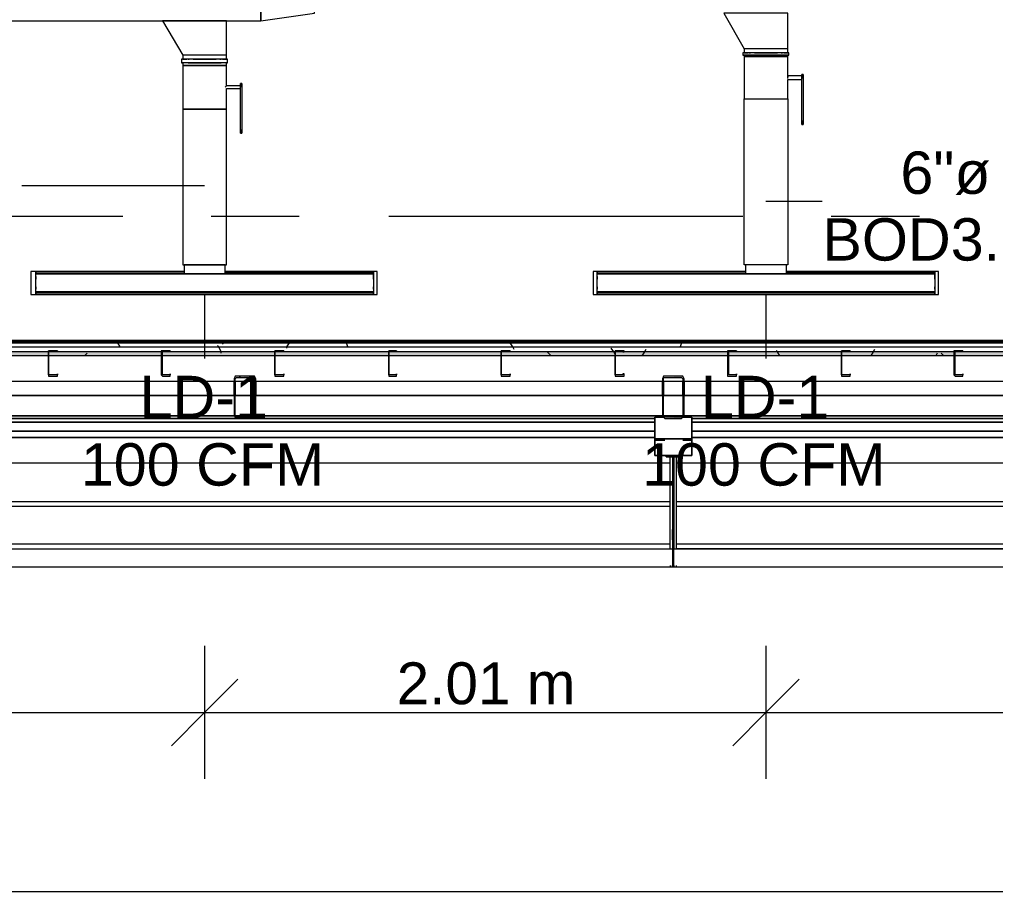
# Model space of a CAD drawing. Header units: metres. Extents: x -2 to 237, y -8 to 52.
# Drawn here: x 16.787 to 20.285, y 7.435 to 10.56 of the extents above; entities that cross this region are included whole.
import ezdxf

# ---------------------------------------------------------------- set-up
doc = ezdxf.new("R2010")
doc.units = ezdxf.units.M
doc.layers.add('HVAC - Ductos', color=5, linetype='Continuous', lineweight=0)
doc.layers.add('PDF4_Text', color=7, linetype='Continuous', lineweight=0)
doc.layers.add('PDF4_Geometry', color=7, linetype='Continuous', lineweight=0, true_color=0xaaaaaa)
doc.layers.add('PDF4_Solid Fills', color=7, linetype='Continuous', lineweight=0, true_color=0xffffff)
doc.styles.add('PDF Helvetica', font='')
doc.styles.get('PDF Helvetica').set_extended_font_data('Helvetica')

msp = doc.modelspace()

# ---------------------------------------------------------------- hatches: boundary and pattern name
at = {"layer": 'PDF4_Solid Fills', "lineweight": 0, "transparency": 33554559}
h = msp.add_hatch(color=256, dxfattribs=at)
h.paths.add_polyline_path([(4.7138, 9.3546), (4.7138, 9.3684), (4.613, 9.3684), (4.613, 9.3546)])
h.paths.add_polyline_path([(51.3915, 9.3684), (51.3915, 9.3546), (52.1978, 9.3546), (52.1978, 9.3684)])
h.paths.add_polyline_path([(52.2024, 9.3684), (52.2024, 9.3546), (54.2275, 9.3546), (54.2275, 9.3684)])
h.paths.add_polyline_path([(54.2321, 9.3684), (54.2321, 9.3546), (56.3763, 9.3546), (56.3763, 9.3684)])
h.paths.add_polyline_path([(49.3618, 9.3684), (49.3618, 9.3546), (51.3869, 9.3546), (51.3869, 9.3684)])
h.paths.add_polyline_path([(47.3321, 9.3684), (47.3321, 9.3546), (49.3572, 9.3546), (49.3572, 9.3684)])
h.paths.add_polyline_path([(46.5212, 9.3684), (46.5212, 9.3546), (47.3275, 9.3546), (47.3275, 9.3684)])
h.paths.add_polyline_path([(44.4915, 9.3684), (44.4915, 9.3546), (46.5166, 9.3546), (46.5166, 9.3684)])
h.paths.add_polyline_path([(42.4619, 9.3684), (42.4619, 9.3546), (44.4869, 9.3546), (44.4869, 9.3684)])
h.paths.add_polyline_path([(41.6509, 9.3684), (41.6509, 9.3546), (42.4573, 9.3546), (42.4573, 9.3684)])
h.paths.add_polyline_path([(39.6212, 9.3684), (39.6212, 9.3546), (41.6463, 9.3546), (41.6463, 9.3684)])
h.paths.add_polyline_path([(36.7806, 9.3684), (36.7806, 9.3546), (39.6167, 9.3546), (39.6167, 9.3684)])
h.paths.add_polyline_path([(34.751, 9.3684), (34.751, 9.3546), (36.776, 9.3546), (36.776, 9.3684)])
h.paths.add_polyline_path([(31.9104, 9.3684), (31.9104, 9.3546), (34.7464, 9.3546), (34.7464, 9.3684)])
h.paths.add_polyline_path([(29.8807, 9.3684), (29.8807, 9.3546), (31.9058, 9.3546), (31.9058, 9.3684)])
h.paths.add_polyline_path([(29.0697, 9.3684), (29.0697, 9.3546), (29.8761, 9.3546), (29.8761, 9.3684)])
h.paths.add_polyline_path([(27.0401, 9.3684), (27.0401, 9.3546), (29.0652, 9.3546), (29.0652, 9.3684)])
h.paths.add_polyline_path([(25.0105, 9.3684), (25.0105, 9.3546), (27.0355, 9.3546), (27.0355, 9.3684)])
h.paths.add_polyline_path([(24.1995, 9.3684), (24.1995, 9.3546), (25.0059, 9.3546), (25.0059, 9.3684)])
h.paths.add_polyline_path([(22.1698, 9.3684), (22.1698, 9.3546), (24.1949, 9.3546), (24.1949, 9.3684)])
h.paths.add_polyline_path([(20.1402, 9.3684), (20.1402, 9.3546), (22.1652, 9.3546), (22.1652, 9.3684)])
h.paths.add_polyline_path([(19.3292, 9.3684), (19.3292, 9.3546), (20.1356, 9.3546), (20.1356, 9.3684)])
h.paths.add_polyline_path([(17.2996, 9.3684), (17.2996, 9.3546), (19.3247, 9.3546), (19.3247, 9.3684)])
h.paths.add_polyline_path([(14.4589, 9.3684), (14.4589, 9.3546), (17.295, 9.3546), (17.295, 9.3684)])
h.paths.add_polyline_path([(12.4293, 9.3684), (12.4293, 9.3546), (14.4543, 9.3546), (14.4543, 9.3684)])
h.paths.add_polyline_path([(9.5887, 9.3684), (9.5887, 9.3546), (12.4247, 9.3546), (12.4247, 9.3684)])
h.paths.add_polyline_path([(7.559, 9.3684), (7.559, 9.3546), (9.5841, 9.3546), (9.5841, 9.3684)])
h.paths.add_polyline_path([(6.7481, 9.3684), (6.7481, 9.3546), (7.5544, 9.3546), (7.5544, 9.3684)])
h.paths.add_polyline_path([(4.7184, 9.3684), (4.7184, 9.3546), (6.7435, 9.3546), (6.7435, 9.3684)])
h = msp.add_hatch(color=256, dxfattribs=at)
h.paths.add_polyline_path([(17.6294, 9.2722), (17.6294, 9.1393), (17.634, 9.2722)])
h.paths.add_polyline_path([(17.5607, 9.2722), (17.5561, 9.2722), (17.5561, 9.1393)])
h.paths.add_polyline_path([(17.634, 9.2768), (17.634, 9.2813), (17.6294, 9.2813)])
h.paths.add_polyline_path([(17.6249, 9.2768), (17.6249, 9.2813), (17.5607, 9.2813)])
h.paths.add_polyline_path([(17.5653, 9.1347), (17.5653, 9.1393), (17.5607, 9.1393)])
h.paths.add_polyline_path([(17.5653, 9.1347), (17.624, 9.1302), (17.6249, 9.1302), (17.6249, 9.1347)])
h = msp.add_hatch(color=256, dxfattribs=at)
h.paths.add_polyline_path([(19.1001, 9.2813), (19.1689, 9.2768), (19.1689, 9.2813)])
h.paths.add_polyline_path([(19.0956, 9.2722), (19.091, 9.2722), (19.091, 9.1393)])
h.paths.add_polyline_path([(19.1001, 9.1347), (19.1588, 9.1302), (19.1597, 9.1302), (19.1597, 9.1347)])
h.paths.add_polyline_path([(19.1643, 9.1393), (19.1597, 9.1393), (19.1643, 9.1347)])
h.paths.add_polyline_path([(19.1689, 9.2722), (19.1643, 9.2722), (19.1643, 9.1393), (19.1689, 9.2715)])

# ---------------------------------------------------------------- linework, layer by layer
at = {"layer": 'HVAC - Ductos', "lineweight": 0}
for points in [[(18.0738, 10.8345), (18.0693, 10.8345), (18.0509, 10.8345), (18.028, 10.8345), (17.996, 10.8345), (17.9226, 10.8345), (17.8906, 10.8345), (17.8677, 10.8345), (17.8494, 10.8345), (17.8448, 10.8345), (17.6523, 10.862), (17.6523, 10.555), (17.6523, 10.862), (16.3695, 10.862), (16.3695, 10.555), (16.3695, 10.862), (16.2183, 11.0132), (16.2183, 10.555), (16.3695, 10.555), (17.6523, 10.555), (17.8448, 10.5825), (17.8448, 10.8345)], [(19.54, 10.4542), (19.54, 10.5825), (19.5308, 10.5825), (19.517, 10.5825), (19.4896, 10.5825), (19.4621, 10.5825), (19.3842, 10.5825), (19.3567, 10.5825), (19.3338, 10.5825), (19.3155, 10.5825), (19.3109, 10.5825), (19.3842, 10.4542)], [(17.5286, 10.4313), (17.5286, 10.555), (17.5195, 10.555), (17.5057, 10.555), (17.4782, 10.555), (17.4508, 10.555), (17.3728, 10.555), (17.3454, 10.555), (17.3225, 10.555), (17.3042, 10.555), (17.2996, 10.555), (17.3728, 10.4313)], [(17.2996, 10.555), (17.3042, 10.555), (17.3225, 10.555), (17.3454, 10.555), (17.3728, 10.555), (17.4508, 10.555), (17.4782, 10.555), (17.5057, 10.555), (17.5195, 10.555), (17.5286, 10.555)], [(17.5149, 10.4176), (17.524, 10.4176), (17.5286, 10.4176), (17.5286, 10.4313), (17.524, 10.4313), (17.5149, 10.4313), (17.5057, 10.4313), (17.4874, 10.4313), (17.4691, 10.4313), (17.4508, 10.4313), (17.4324, 10.4313), (17.4141, 10.4313), (17.3958, 10.4313), (17.3866, 10.4313), (17.3774, 10.4313), (17.3728, 10.4313), (17.3728, 10.4176), (17.3774, 10.4176), (17.3866, 10.4176)], [(17.4232, 10.4313), (17.4187, 10.4313)], [(17.4828, 10.4313), (17.4782, 10.4313)], [(19.54, 10.4404), (19.5446, 10.4404), (19.54, 10.4404), (19.5354, 10.4404), (19.5216, 10.4404), (19.5034, 10.4404), (19.485, 10.4404), (19.4621, 10.4404), (19.4392, 10.4404), (19.4208, 10.4404), (19.4025, 10.4404), (19.3888, 10.4404), (19.3842, 10.4404), (19.3796, 10.4404), (19.3796, 10.4313), (19.3842, 10.4313), (19.3888, 10.4313), (19.4025, 10.4313), (19.4208, 10.4313), (19.4392, 10.4313), (19.4621, 10.4313), (19.485, 10.4313), (19.5034, 10.4313), (19.5216, 10.4313), (19.5354, 10.4313), (19.54, 10.4313), (19.5446, 10.4313), (19.54, 10.4313), (19.5354, 10.4313), (19.5216, 10.4313), (19.5034, 10.4313), (19.485, 10.4313), (19.4621, 10.4313), (19.4392, 10.4313), (19.4208, 10.4313), (19.4025, 10.4313), (19.3888, 10.4313), (19.3842, 10.4313), (19.3796, 10.4313)], [(19.3842, 10.4404), (19.3796, 10.4404)], [(19.5262, 10.4404), (19.5354, 10.4404), (19.54, 10.4404), (19.54, 10.4542), (19.5354, 10.4542), (19.5262, 10.4542), (19.517, 10.4542), (19.4988, 10.4542), (19.4804, 10.4542), (19.4621, 10.4542), (19.4438, 10.4542), (19.4254, 10.4542), (19.4071, 10.4542), (19.3979, 10.4542), (19.3888, 10.4542), (19.3842, 10.4542), (19.3842, 10.4404), (19.3888, 10.4404), (19.3979, 10.4404)], [(19.3842, 10.4313), (19.3842, 10.4267), (19.3842, 10.2755), (19.3888, 10.2755), (19.3979, 10.2755), (19.4071, 10.2755), (19.4254, 10.2755), (19.4438, 10.2755), (19.4621, 10.2755), (19.4804, 10.2755), (19.4988, 10.2755), (19.517, 10.2755), (19.5262, 10.2755), (19.5354, 10.2755), (19.54, 10.2755), (19.54, 9.6799), (19.5354, 9.6799)], [(19.4025, 10.4404), (19.4071, 10.4404)], [(19.4208, 10.4404), (19.4254, 10.4404), (19.4438, 10.4404), (19.4621, 10.4404), (19.4804, 10.4404), (19.4988, 10.4404), (19.5034, 10.4404)], [(19.4346, 10.4542), (19.43, 10.4542)], [(19.4942, 10.4542), (19.4896, 10.4542)], [(19.517, 10.4404), (19.5216, 10.4404)], [(19.5904, 10.3488), (19.5904, 10.3534), (19.5904, 10.358), (19.54, 10.358), (19.54, 10.4267), (19.54, 10.4313)], [(19.5446, 10.4313), (19.5446, 10.4404)], [(17.5286, 10.4176), (17.5332, 10.4176), (17.5286, 10.4176), (17.524, 10.4176), (17.5103, 10.4176), (17.492, 10.4176), (17.4736, 10.4176), (17.4508, 10.4176), (17.4278, 10.4176), (17.4095, 10.4176), (17.3912, 10.4176), (17.3774, 10.4176), (17.3728, 10.4176), (17.3683, 10.4176), (17.3683, 10.4038), (17.3728, 10.4038)], [(17.3728, 10.4176), (17.3683, 10.4176)], [(17.5286, 10.4038), (17.5332, 10.4038), (17.5286, 10.4038), (17.524, 10.4038), (17.5103, 10.4038), (17.492, 10.4038), (17.4736, 10.4038), (17.4508, 10.4038), (17.4278, 10.4038), (17.4095, 10.4038), (17.3912, 10.4038), (17.3774, 10.4038), (17.3728, 10.4038), (17.3683, 10.4038)], [(17.3866, 10.4038), (17.3774, 10.4038), (17.3728, 10.4038), (17.3728, 10.3946), (17.3774, 10.3946), (17.3866, 10.3946), (17.3958, 10.3946), (17.4141, 10.3946), (17.4324, 10.3946), (17.4508, 10.3946), (17.4691, 10.3946), (17.4874, 10.3946), (17.5057, 10.3946), (17.5149, 10.3946), (17.524, 10.3946), (17.5286, 10.3946), (17.5286, 10.4038), (17.524, 10.4038), (17.5149, 10.4038)], [(17.5791, 10.3168), (17.5791, 10.3214), (17.5286, 10.3214), (17.5286, 10.3946), (17.524, 10.3946), (17.5149, 10.3946), (17.5057, 10.3946), (17.4874, 10.3946), (17.4691, 10.3946), (17.4508, 10.3946), (17.4324, 10.3946), (17.4141, 10.3946), (17.3958, 10.3946), (17.3866, 10.3946), (17.3774, 10.3946), (17.3728, 10.3946), (17.3728, 10.2389), (17.3774, 10.2389), (17.3866, 10.2389), (17.3958, 10.2389), (17.4141, 10.2389), (17.4324, 10.2389), (17.4508, 10.2389), (17.4691, 10.2389), (17.4874, 10.2389), (17.5057, 10.2389), (17.5149, 10.2389), (17.524, 10.2389), (17.5286, 10.2389), (17.5286, 10.3122), (17.5791, 10.3122)], [(17.3912, 10.4176), (17.3958, 10.4176)], [(17.3912, 10.4038), (17.3958, 10.4038), (17.4141, 10.4038), (17.4324, 10.4038), (17.4508, 10.4038), (17.4691, 10.4038), (17.4874, 10.4038), (17.5057, 10.4038), (17.5103, 10.4038)], [(17.4095, 10.4176), (17.4141, 10.4176), (17.4324, 10.4176), (17.4508, 10.4176), (17.4691, 10.4176), (17.4874, 10.4176), (17.492, 10.4176)], [(17.5057, 10.4176), (17.5103, 10.4176)], [(17.5332, 10.4038), (17.5332, 10.4176)], [(19.54, 10.3488), (19.54, 10.3534), (19.54, 10.358), (19.54, 10.3534)], [(19.595, 10.3626), (19.5904, 10.3626)], [(19.5904, 10.1976), (19.5904, 10.3488), (19.5904, 10.3534), (19.5904, 10.358), (19.5904, 10.3626), (19.5904, 10.358), (19.5904, 10.3534)], [(19.595, 10.3488), (19.595, 10.3534), (19.595, 10.358), (19.595, 10.3626), (19.595, 10.358), (19.595, 10.3534), (19.595, 10.3488), (19.595, 10.1976)], [(17.524, 10.3168), (17.5286, 10.3214)], [(17.5837, 10.3305), (17.5791, 10.3305)], [(17.5791, 10.1655), (17.5791, 10.3168), (17.5791, 10.3214), (17.5791, 10.3259), (17.5791, 10.3305), (17.5791, 10.3259), (17.5791, 10.3214)], [(17.5837, 10.3168), (17.5837, 10.3214), (17.5837, 10.3259), (17.5837, 10.3305), (17.5837, 10.3259), (17.5837, 10.3214), (17.5837, 10.3168), (17.5837, 10.1655)], [(19.54, 9.6799), (19.5354, 9.6799), (19.5262, 9.6799), (19.517, 9.6799), (19.4988, 9.6799), (19.4804, 9.6799), (19.4621, 9.6799), (19.4438, 9.6799), (19.4254, 9.6799), (19.4071, 9.6799), (19.3979, 9.6799), (19.3888, 9.6799), (19.3842, 9.6799), (19.3842, 10.2755), (19.3888, 10.2755), (19.3979, 10.2755), (19.4071, 10.2755), (19.4254, 10.2755), (19.4438, 10.2755), (19.4621, 10.2755), (19.4804, 10.2755), (19.4988, 10.2755), (19.517, 10.2755), (19.5262, 10.2755), (19.5354, 10.2755), (19.54, 10.2755), (19.54, 10.3442), (19.5904, 10.3442)], [(19.5904, 10.1839), (19.595, 10.1839)], [(17.5791, 10.1518), (17.5837, 10.1518)], [(17.4508, 9.964), (16.7956, 9.964)], [(19.4621, 9.909), (19.6637, 9.909)], [(16.846, 9.6341), (16.846, 9.657), (16.846, 9.6524), (17.3774, 9.6524)], [(17.3774, 9.657), (16.846, 9.657)], [(17.524, 9.6799), (17.5286, 9.6799)], [(18.0555, 9.6341), (18.0555, 9.657), (18.0555, 9.6524), (17.524, 9.6524)], [(18.0555, 9.657), (17.524, 9.657)], [(18.8573, 9.6341), (18.8573, 9.657), (18.8573, 9.6524), (19.3888, 9.6524)], [(19.3888, 9.657), (18.8573, 9.657)], [(20.0668, 9.6341), (20.0668, 9.657), (20.0668, 9.6524), (19.5354, 9.6524)], [(20.0668, 9.657), (19.5354, 9.657)], [(18.0555, 9.5975), (18.0555, 9.5745), (18.0555, 9.5791), (16.846, 9.5791), (16.846, 9.5745), (16.846, 9.5975)], [(20.0668, 9.5975), (20.0668, 9.5745), (20.0668, 9.5791), (18.8573, 9.5791), (18.8573, 9.5745), (18.8573, 9.5975)], [(16.846, 9.5745), (18.0555, 9.5745)], [(17.4508, 9.5745), (17.4508, 9.3454)], [(18.8573, 9.5745), (20.0668, 9.5745)], [(19.4621, 9.5745), (19.4621, 9.3454)]]:
    msp.add_lwpolyline(points, dxfattribs=at)
for points in [[(19.54, 10.4313), (19.5354, 10.4313), (19.5262, 10.4313), (19.517, 10.4313), (19.4988, 10.4313), (19.4804, 10.4313), (19.4621, 10.4313), (19.4438, 10.4313), (19.4254, 10.4313), (19.4071, 10.4313), (19.3979, 10.4313), (19.3888, 10.4313), (19.3842, 10.4313), (19.3888, 10.4313), (19.3979, 10.4313), (19.4071, 10.4313), (19.4254, 10.4313), (19.4438, 10.4313), (19.4621, 10.4313), (19.4804, 10.4313), (19.4988, 10.4313), (19.517, 10.4313), (19.5262, 10.4313), (19.5354, 10.4313)], [(19.54, 10.4267), (19.5354, 10.4267), (19.5262, 10.4267), (19.517, 10.4267), (19.4988, 10.4267), (19.4804, 10.4267), (19.4621, 10.4267), (19.4438, 10.4267), (19.4254, 10.4267), (19.4071, 10.4267), (19.3979, 10.4267), (19.3888, 10.4267), (19.3842, 10.4267), (19.3888, 10.4267), (19.3979, 10.4267), (19.4071, 10.4267), (19.4254, 10.4267), (19.4438, 10.4267), (19.4621, 10.4267), (19.4804, 10.4267), (19.4988, 10.4267), (19.517, 10.4267), (19.5262, 10.4267), (19.5354, 10.4267)], [(19.3842, 10.4267), (19.3888, 10.4267), (19.3979, 10.4267), (19.4071, 10.4267), (19.4254, 10.4267), (19.4438, 10.4267), (19.4621, 10.4267), (19.4804, 10.4267), (19.4988, 10.4267), (19.517, 10.4267), (19.5262, 10.4267), (19.5354, 10.4267), (19.54, 10.4267), (19.5354, 10.4267), (19.5262, 10.4267), (19.517, 10.4267), (19.4988, 10.4267), (19.4804, 10.4267), (19.4621, 10.4267), (19.4438, 10.4267), (19.4254, 10.4267), (19.4071, 10.4267), (19.3979, 10.4267), (19.3888, 10.4267)], [(19.54, 10.358), (19.54, 10.3534)], [(17.5286, 10.2389), (17.524, 10.2389), (17.5149, 10.2389), (17.5057, 10.2389), (17.4874, 10.2389), (17.4691, 10.2389), (17.4508, 10.2389), (17.4324, 10.2389), (17.4141, 10.2389), (17.3958, 10.2389), (17.3866, 10.2389), (17.3774, 10.2389), (17.3728, 10.2389), (17.3728, 9.6799), (17.3774, 9.6799), (17.3866, 9.6799), (17.3958, 9.6799), (17.4141, 9.6799), (17.4324, 9.6799), (17.4508, 9.6799), (17.4691, 9.6799), (17.4874, 9.6799), (17.5057, 9.6799), (17.5149, 9.6799), (17.524, 9.6799), (17.5286, 9.6799)], [(19.5904, 10.1976), (19.5904, 10.1931), (19.5904, 10.1885), (19.5904, 10.1839), (19.5904, 10.1885), (19.5904, 10.1931)], [(19.595, 10.1976), (19.595, 10.1931), (19.595, 10.1885), (19.595, 10.1839), (19.595, 10.1885), (19.595, 10.1931)], [(17.5791, 10.1655), (17.5791, 10.1609), (17.5791, 10.1564), (17.5791, 10.1518), (17.5791, 10.1564), (17.5791, 10.1609)], [(17.5837, 10.1655), (17.5837, 10.1609), (17.5837, 10.1564), (17.5837, 10.1518), (17.5837, 10.1564), (17.5837, 10.1609)], [(16.8276, 9.5745), (16.846, 9.5745), (16.846, 9.657), (16.8276, 9.657)], [(17.3774, 9.6478), (17.3866, 9.6478), (17.3958, 9.6478), (17.4141, 9.6478), (17.4324, 9.6478), (17.4508, 9.6478), (17.4691, 9.6478), (17.4874, 9.6478), (17.5012, 9.6478), (17.5149, 9.6478), (17.524, 9.6478), (17.524, 9.6799), (17.5149, 9.6799), (17.5012, 9.6799), (17.4874, 9.6799), (17.4691, 9.6799), (17.4508, 9.6799), (17.4324, 9.6799), (17.4141, 9.6799), (17.3958, 9.6799), (17.3866, 9.6799), (17.3774, 9.6799)], [(18.0693, 9.5745), (18.0693, 9.657), (18.0555, 9.657), (18.0555, 9.5745)], [(18.8436, 9.5745), (18.8573, 9.5745), (18.8573, 9.657), (18.8436, 9.657)], [(19.3888, 9.6478), (19.3979, 9.6478), (19.4071, 9.6478), (19.4254, 9.6478), (19.4438, 9.6478), (19.4621, 9.6478), (19.4804, 9.6478), (19.4988, 9.6478), (19.517, 9.6478), (19.5262, 9.6478), (19.5354, 9.6478), (19.5354, 9.6799), (19.5262, 9.6799), (19.517, 9.6799), (19.4988, 9.6799), (19.4804, 9.6799), (19.4621, 9.6799), (19.4438, 9.6799), (19.4254, 9.6799), (19.4071, 9.6799), (19.3979, 9.6799), (19.3888, 9.6799)], [(20.0806, 9.5745), (20.0806, 9.657), (20.0668, 9.657), (20.0668, 9.5745)], [(16.846, 9.6478), (18.0555, 9.6478), (16.846, 9.6478), (18.0555, 9.6478), (18.0555, 9.5837), (16.846, 9.5837)], [(16.846, 9.6387), (16.846, 9.6341), (16.846, 9.6295), (16.846, 9.6341)], [(18.0555, 9.6295), (18.0555, 9.6341), (18.0555, 9.6387), (18.0555, 9.6341)], [(18.8573, 9.6478), (20.0668, 9.6478), (18.8573, 9.6478), (20.0668, 9.6478), (20.0668, 9.5837), (18.8573, 9.5837)], [(18.8573, 9.6387), (18.8573, 9.6341), (18.8573, 9.6295), (18.8573, 9.6341)], [(20.0668, 9.6295), (20.0668, 9.6341), (20.0668, 9.6387), (20.0668, 9.6341)], [(16.846, 9.602), (16.846, 9.5975), (16.846, 9.5929), (16.846, 9.5975)], [(18.0555, 9.5929), (18.0555, 9.5975), (18.0555, 9.602), (18.0555, 9.5975)], [(18.8573, 9.602), (18.8573, 9.5975), (18.8573, 9.5929), (18.8573, 9.5975)], [(20.0668, 9.5929), (20.0668, 9.5975), (20.0668, 9.602), (20.0668, 9.5975)]]:
    msp.add_lwpolyline(points, close=True, dxfattribs=at)
at = {"layer": 'HVAC - Ductos', "color": 252, "lineweight": 0, "true_color": 0x939598}
for points in [[(17.4508, 8.3146), (17.4508, 8.0763), (17.4508, 7.8381)], [(19.4621, 8.3146), (19.4621, 8.0763), (19.4621, 7.8381)], [(17.5699, 8.1954), (17.4508, 8.0763), (17.3316, 7.9572)], [(19.5812, 8.1954), (19.4621, 8.0763), (19.343, 7.9572)], [(6.6289, 8.0763), (17.4508, 8.0763), (19.4621, 8.0763), (21.7666, 8.0763), (23.8742, 8.0763), (26.866, 8.0763), (29.0606, 8.0763), (31.5576, 8.0763), (33.6377, 8.0763), (35.704, 8.0763), (38.6683, 8.0763), (40.7575, 8.0763), (43.1582, 8.0763), (45.165, 8.0763), (47.9644, 8.0763), (49.9391, 8.0763), (52.3582, 8.0763), (54.7452, 8.0763), (56.0876, 8.0763)], [(6.6289, 7.4349), (16.0625, 7.4349), (25.2579, 7.4349), (37.4404, 7.4349), (46.6541, 7.4349), (56.0876, 7.4349)]]:
    msp.add_lwpolyline(points, dxfattribs=at)
at = {"layer": 'PDF4_Geometry', "lineweight": 0}
for points in [[(17.1575, 9.854), (15.8884, 9.854)], [(17.7898, 9.854), (17.4736, 9.854)], [(19.3796, 9.854), (18.1105, 9.854)], [(20.0119, 9.854), (19.6957, 9.854)], [(4.613, 9.4005), (56.3763, 9.4005)], [(4.613, 9.3867), (56.3763, 9.3867)], [(16.1633, 9.4005), (25.1571, 9.4005)], [(16.1633, 9.4005), (25.1571, 9.4005)], [(25.1571, 9.4005), (16.1633, 9.4005)], [(16.1633, 9.4005), (25.1571, 9.4005)], [(25.1571, 9.4005), (16.1633, 9.4005)], [(16.1633, 9.4005), (25.1571, 9.4005)], [(16.1633, 9.4005), (25.1571, 9.4005)], [(25.1571, 9.4005), (16.1633, 9.4005)], [(17.295, 9.3684), (16.8918, 9.3684), (16.4841, 9.3684), (16.0809, 9.3684), (15.6731, 9.3684), (15.2699, 9.3684), (14.8621, 9.3684), (14.4589, 9.3684)], [(17.295, 9.3546), (16.8918, 9.3546), (16.4841, 9.3546), (16.0809, 9.3546), (15.6731, 9.3546), (15.2699, 9.3546), (14.8621, 9.3546), (14.4589, 9.3546)], [(19.3247, 9.3684), (18.9214, 9.3684), (18.5137, 9.3684), (18.1105, 9.3684), (17.7027, 9.3684), (17.2996, 9.3684)], [(19.3247, 9.3546), (18.9214, 9.3546), (18.5137, 9.3546), (18.1105, 9.3546), (17.7027, 9.3546), (17.2996, 9.3546)], [(20.1356, 9.3684), (19.7324, 9.3684), (19.3292, 9.3684)], [(22.1652, 9.3546), (21.762, 9.3546), (21.3543, 9.3546), (20.9511, 9.3546), (20.5434, 9.3546), (20.1402, 9.3546), (19.7324, 9.3546), (19.3292, 9.3546)], [(22.1652, 9.3684), (21.762, 9.3684), (21.3543, 9.3684), (20.9511, 9.3684), (20.5434, 9.3684), (20.1402, 9.3684)], [(17.5745, 9.2768), (17.5791, 9.2813)], [(56.3763, 9.263), (4.613, 9.263)], [(17.5561, 9.2126), (17.5561, 9.263), (17.5607, 9.2676)], [(17.5607, 9.263), (17.5607, 9.2126)], [(17.6294, 9.2126), (17.6294, 9.263)], [(17.634, 9.263), (17.634, 9.2126)], [(19.091, 9.2126), (19.091, 9.263)], [(19.0956, 9.263), (19.0956, 9.2126)], [(19.1643, 9.2126), (19.1643, 9.263)], [(19.1689, 9.263), (19.1689, 9.2126)], [(17.5561, 9.0614), (17.634, 9.0614)], [(16.0763, 8.9927), (16.0763, 8.6628), (19.1185, 8.6628), (19.1185, 8.9927), (19.1047, 8.9927), (19.1047, 8.9973), (19.1047, 8.9927), (19.1551, 8.9927), (19.1597, 8.9927), (19.1597, 8.9973), (19.1597, 8.9927), (19.1551, 8.9927), (19.1047, 8.9927), (19.1185, 8.9927), (19.1276, 8.9927), (19.1322, 8.9927), (19.1459, 8.9927), (19.1322, 8.9927), (19.1322, 8.6628)], [(19.1139, 8.9927), (19.1047, 8.9927), (19.1139, 8.9927)], [(19.1139, 8.9927), (19.1047, 8.9927), (19.1139, 8.9927)], [(19.1185, 8.9927), (19.1276, 8.9927), (19.1322, 8.9927)], [(19.1276, 8.9927), (19.1276, 8.6628)], [(22.1836, 8.6628), (19.1414, 8.6628), (19.1414, 8.9927), (19.1551, 8.9927), (19.1505, 8.9927), (19.1551, 8.9927), (19.1414, 8.9927)], [(19.1185, 8.9697), (16.0763, 8.9697)], [(22.1836, 8.9697), (19.1414, 8.9697)], [(16.0763, 8.8323), (19.1185, 8.8323)], [(19.1185, 8.814), (16.0763, 8.814)], [(19.1414, 8.8323), (22.1836, 8.8323)], [(22.1836, 8.814), (19.1414, 8.814)], [(19.1276, 8.6948), (19.1276, 8.7315)], [(16.0763, 8.6812), (19.1185, 8.6812)], [(19.1414, 8.6812), (22.1836, 8.6812)], [(12.9974, 8.6628), (16.0671, 8.6628), (16.0625, 8.6628), (19.1322, 8.6628), (19.1276, 8.6628), (22.1973, 8.6628), (22.1928, 8.6628), (25.267, 8.6628), (25.2579, 8.6628), (28.3138, 8.6628), (28.3093, 8.6628), (31.3606, 8.6628), (31.356, 8.6628), (34.4119, 8.6628), (34.4073, 8.6628), (37.4587, 8.6628)], [(16.0671, 8.6628), (16.0625, 8.6628), (16.0625, 8.6445), (16.0625, 8.6307), (16.0625, 8.6169), (16.0625, 8.6078), (16.0625, 8.6032), (16.0625, 8.5986), (19.1322, 8.5986), (19.1322, 8.6032), (19.1322, 8.6078), (19.1322, 8.6169), (19.1322, 8.6307), (19.1322, 8.6445), (19.1322, 8.6628), (19.1276, 8.6628), (19.1276, 8.6445), (19.1276, 8.6307), (19.1276, 8.6169), (19.1276, 8.6078), (19.1276, 8.6032), (19.1276, 8.5986), (22.1973, 8.5986)], [(19.1185, 8.6032), (19.1185, 8.5986), (19.1276, 8.5986), (19.1276, 8.6032)], [(19.1322, 8.6032), (19.1322, 8.5986), (19.1414, 8.5986), (19.1414, 8.6032)]]:
    msp.add_lwpolyline(points, dxfattribs=at)
for points in [[(16.1633, 9.4096), (25.1571, 9.4096)], [(16.1633, 9.4096), (25.1571, 9.4096)], [(16.1633, 9.405), (25.1571, 9.405)], [(16.9238, 9.3729), (16.8918, 9.3729), (16.8918, 9.2859), (16.8918, 9.2813), (16.9238, 9.2813), (16.9238, 9.2904), (16.9238, 9.2859), (16.8918, 9.2859), (16.8918, 9.3729), (16.9238, 9.3729), (16.9238, 9.3684)], [(17.327, 9.3729), (17.2996, 9.3729), (17.295, 9.3729), (17.295, 9.2859), (17.2996, 9.2813), (17.327, 9.2813), (17.327, 9.2904), (17.327, 9.2859), (17.2996, 9.2859), (17.2996, 9.3729), (17.327, 9.3729), (17.327, 9.3684)], [(17.7348, 9.3729), (17.7027, 9.3729), (17.7027, 9.2859), (17.7027, 9.2813), (17.7348, 9.2813), (17.7348, 9.2904), (17.7348, 9.2859), (17.7027, 9.2859), (17.7027, 9.3729), (17.7348, 9.3729), (17.7348, 9.3684)], [(18.138, 9.3729), (18.1105, 9.3729), (18.1105, 9.2859), (18.1105, 9.2813), (18.138, 9.2813), (18.138, 9.2904), (18.138, 9.2859), (18.1105, 9.2859), (18.1105, 9.3729), (18.138, 9.3729), (18.138, 9.3684)], [(18.5458, 9.3729), (18.5183, 9.3729), (18.5137, 9.3729), (18.5137, 9.2859), (18.5137, 9.2813), (18.5183, 9.2813), (18.5458, 9.2813), (18.5458, 9.2904), (18.5458, 9.2859), (18.5183, 9.2859), (18.5137, 9.2859), (18.5137, 9.3729), (18.5183, 9.3729), (18.5458, 9.3729), (18.5458, 9.3684)], [(18.9536, 9.3729), (18.9214, 9.3729), (18.9214, 9.2859), (18.9214, 9.2813), (18.9536, 9.2813), (18.9536, 9.2904), (18.949, 9.2904), (18.949, 9.2859), (18.9214, 9.2859), (18.9214, 9.3729), (18.949, 9.3729), (18.949, 9.3684), (18.9536, 9.3684)], [(19.3567, 9.3729), (19.3292, 9.3729), (19.3247, 9.3729), (19.3247, 9.2859), (19.3247, 9.2813), (19.3292, 9.2813), (19.3567, 9.2813), (19.3567, 9.2904), (19.3567, 9.2859), (19.3292, 9.2859), (19.3292, 9.3729), (19.3567, 9.3729), (19.3567, 9.3684)], [(19.7645, 9.3729), (19.7324, 9.3729), (19.7324, 9.2859), (19.7324, 9.2813), (19.7645, 9.2813), (19.7645, 9.2904), (19.7645, 9.2859), (19.7324, 9.2859), (19.7324, 9.3729), (19.7645, 9.3729), (19.7645, 9.3684)], [(20.1677, 9.3729), (20.1402, 9.3729), (20.1356, 9.3729), (20.1356, 9.2859), (20.1402, 9.2813), (20.1677, 9.2813), (20.1677, 9.2904), (20.1677, 9.2859), (20.1402, 9.2859), (20.1402, 9.3729), (20.1677, 9.3729), (20.1677, 9.3684)], [(17.634, 9.2722), (17.6294, 9.2813), (17.6249, 9.2813), (17.5653, 9.2813), (17.5607, 9.2813), (17.5561, 9.2722), (17.5561, 9.1393), (17.5607, 9.1347), (17.5653, 9.1301), (17.6249, 9.1301), (17.6294, 9.1347), (17.634, 9.1393)], [(17.5653, 9.2768), (17.6249, 9.2768), (17.6294, 9.2768), (17.6294, 9.2722), (17.6294, 9.1393), (17.6294, 9.1347), (17.6249, 9.1347), (17.5653, 9.1347), (17.5607, 9.1393), (17.5607, 9.2722)], [(19.1689, 9.2722), (19.1643, 9.2813), (19.1597, 9.2813), (19.1001, 9.2813), (19.0956, 9.2813), (19.091, 9.2722), (19.091, 9.1393), (19.0956, 9.1347), (19.1001, 9.1301), (19.1597, 9.1301), (19.1643, 9.1347), (19.1689, 9.1393)], [(19.1001, 9.2768), (19.1597, 9.2768), (19.1643, 9.2722), (19.1643, 9.1393), (19.1597, 9.1347), (19.1001, 9.1347), (19.0956, 9.1347), (19.0956, 9.1393), (19.0956, 9.2722), (19.0956, 9.2768)], [(17.5561, 9.2126), (16.145, 9.2126)], [(17.5973, 9.2126), (17.6294, 9.2126), (17.5973, 9.2126), (17.5607, 9.2126)], [(17.634, 9.2126), (19.091, 9.2126)], [(19.0956, 9.2126), (19.1276, 9.2126)], [(19.1276, 9.2126), (19.1643, 9.2126)], [(19.1689, 9.2126), (20.5846, 9.2126)], [(17.5973, 9.1301), (16.1313, 9.1301)], [(17.5973, 9.1393), (17.5607, 9.1393), (16.145, 9.1393), (17.5607, 9.1393)], [(17.6294, 9.1393), (17.5973, 9.1393)], [(19.0635, 9.1301), (17.5973, 9.1301)], [(19.091, 9.1393), (17.634, 9.1393)], [(19.0635, 9.1347), (19.0956, 9.1347), (19.0635, 9.1347), (19.0635, 9.1301), (19.0635, 9.0614), (19.0635, 9.0568), (19.0635, 9.0522), (19.0635, 9.0477), (19.0635, 8.9973), (19.1047, 8.9973), (19.1047, 8.9927), (19.1047, 8.9973), (19.0635, 8.9973), (19.0635, 9.0477), (19.0635, 9.0522), (19.0635, 9.0568), (19.0635, 9.0614), (19.0635, 9.1301)], [(19.1276, 9.1393), (19.0956, 9.1393)], [(20.5846, 9.1393), (19.1643, 9.1393), (19.1276, 9.1393), (19.1643, 9.1393)], [(19.1963, 8.9973), (19.1551, 8.9973), (19.1963, 8.9973), (19.1963, 9.0477), (19.1963, 9.0522), (19.1963, 9.0568), (19.1963, 9.0614), (19.1963, 9.1301), (19.1963, 9.1347), (19.1643, 9.1347), (19.1963, 9.1347), (19.1963, 9.1301), (19.1963, 9.0614), (19.1963, 9.0568), (19.1963, 9.0522), (19.1963, 9.0477)], [(20.6624, 9.1301), (19.1963, 9.1301)], [(17.5973, 9.1164), (16.1313, 9.1164)], [(19.0635, 9.1164), (17.5973, 9.1164)], [(20.6624, 9.1164), (19.1963, 9.1164)], [(17.5973, 9.0843), (16.1313, 9.0843)], [(16.1313, 9.0614), (17.5973, 9.0614), (19.0635, 9.0614), (17.5973, 9.0614)], [(19.0635, 9.0843), (17.5973, 9.0843)], [(20.6624, 9.0843), (19.1963, 9.0843)], [(20.6624, 9.0614), (22.1286, 9.0614), (20.6624, 9.0614), (19.1963, 9.0614)], [(19.0635, 9.0568), (19.1963, 9.0568)], [(19.1001, 9.0522), (19.0635, 9.0522)], [(19.1963, 9.0522), (19.1643, 9.0522)], [(19.0956, 8.9973), (19.1001, 8.9973), (19.1047, 8.9973), (19.1001, 8.9973), (19.0956, 8.9973), (19.1001, 8.9973), (19.1047, 8.9973), (19.1597, 8.9973), (19.1643, 8.9973), (19.1597, 8.9973), (19.1597, 8.9927), (19.1597, 8.9973), (19.1643, 8.9973), (19.1597, 8.9973), (19.1047, 8.9973), (19.1001, 8.9973)], [(19.1551, 8.9927), (19.1505, 8.9927)], [(19.1276, 8.9697), (19.1322, 8.9697)], [(19.1322, 8.8323), (19.1276, 8.8323)], [(19.1276, 8.814), (19.1322, 8.814)], [(19.1322, 8.6812), (19.1276, 8.6812)]]:
    msp.add_lwpolyline(points, close=True, dxfattribs=at)
at = {"layer": 'PDF4_Geometry', "color": 254, "lineweight": 0, "true_color": 0xeaeaea}
for points in [[(17.1483, 9.3867), (17.1392, 9.4005)], [(17.5103, 9.3638), (17.5103, 9.3684), (17.5012, 9.3867), (17.4966, 9.3913)], [(17.5195, 9.4005), (17.5149, 9.3959)], [(17.7531, 9.4005), (17.744, 9.3867), (17.744, 9.3821)], [(17.9639, 9.3867), (17.9593, 9.4005)], [(18.5595, 9.3775), (18.5549, 9.3867), (18.5458, 9.4005)], [(18.9214, 9.3546), (18.9214, 9.3592), (18.9169, 9.3684), (18.9077, 9.3821)], [(19.0314, 9.3775), (19.0268, 9.3684), (19.0176, 9.3546)], [(19.1597, 9.4005), (19.1551, 9.3867)], [(19.5125, 9.3546), (19.5034, 9.3684), (19.4988, 9.3729)], [(19.8515, 9.3775), (19.8469, 9.3684), (19.8377, 9.3546)], [(17.0293, 9.3638), (17.0201, 9.3546)], [(18.6924, 9.3546), (18.6787, 9.3684)], [(20.076, 9.3638), (20.0714, 9.3546)], [(20.099, 9.3546), (20.0898, 9.3638)]]:
    msp.add_lwpolyline(points, dxfattribs=at)
at = {"layer": 'PDF4_Geometry', "color": 254, "lineweight": 0, "true_color": 0xd2d2d2}
msp.add_lwpolyline([(20.1356, 9.3271), (20.1402, 9.3271)], dxfattribs=at)

# ---------------------------------------------------------------- texts
at = {"layer": 'PDF4_Text', "lineweight": 0, "char_height": 0.1519, "attachment_point": 4, "style": 'PDF Helvetica'}
for s, insert in [('6"ø', (19.944, 10.0087)), ('BOD3.79', (19.6645, 9.7705)), ('LD-1', (17.2178, 9.2069)), ('LD-1', (19.2292, 9.2069)), ('100 CFM', (17.0071, 8.9641)), ('100 CFM', (19.0184, 8.9641))]:
    msp.add_mtext(s, dxfattribs=dict(at, insert=insert))
at = {"layer": 'PDF4_Text', "color": 252, "lineweight": 0, "true_color": 0x939598, "insert": (18.1388, 8.1799), "char_height": 0.15002, "attachment_point": 4, "style": 'PDF Helvetica'}
msp.add_mtext('2.01 m', dxfattribs=at)

doc.saveas('drawing.dxf')
